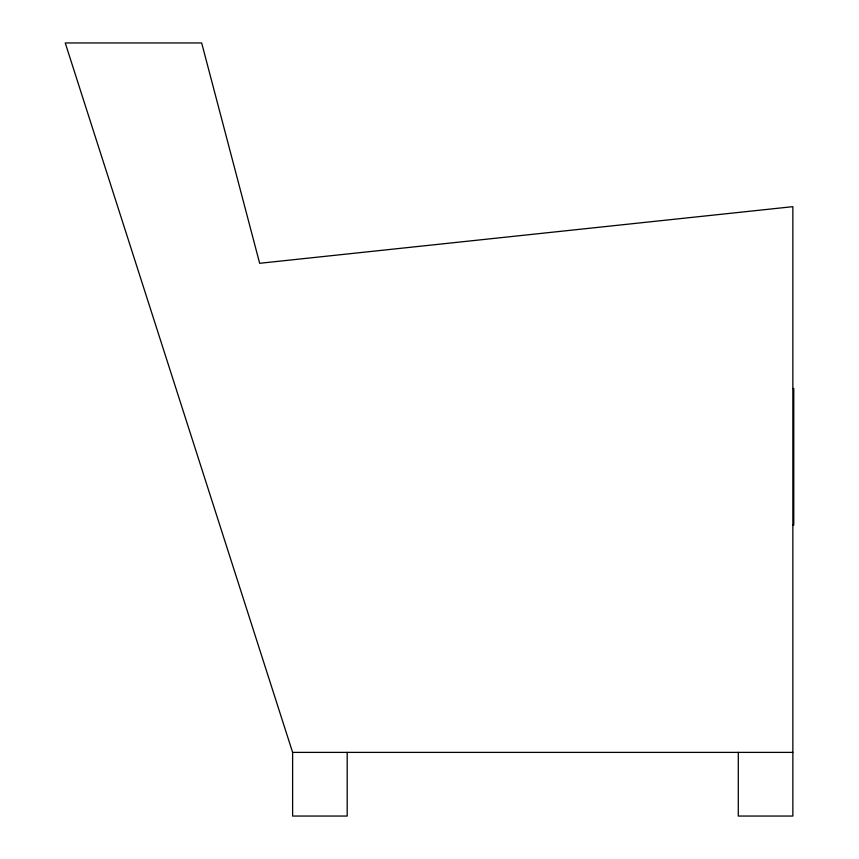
<?xml version="1.0" encoding="UTF-8"?>
<svg xmlns="http://www.w3.org/2000/svg" width="859" height="859" viewBox="0 0 859 859"><rect width="100%" height="100%" fill="white"/><g stroke="black" fill="none" stroke-linecap="round" stroke-linejoin="round"><path stroke-width="1.29" d="M792.857 388.569L793.77 388.569L793.77 524.999L792.857 524.999M738.289 752.387L738.289 816.05L792.857 816.05L792.857 206.665L259.654 263.294L201.661 42.95L65.23 42.95L292.618 752.387L792.857 752.387M347.186 752.387L347.186 816.05L292.618 816.05L292.618 752.387"/></g></svg>
